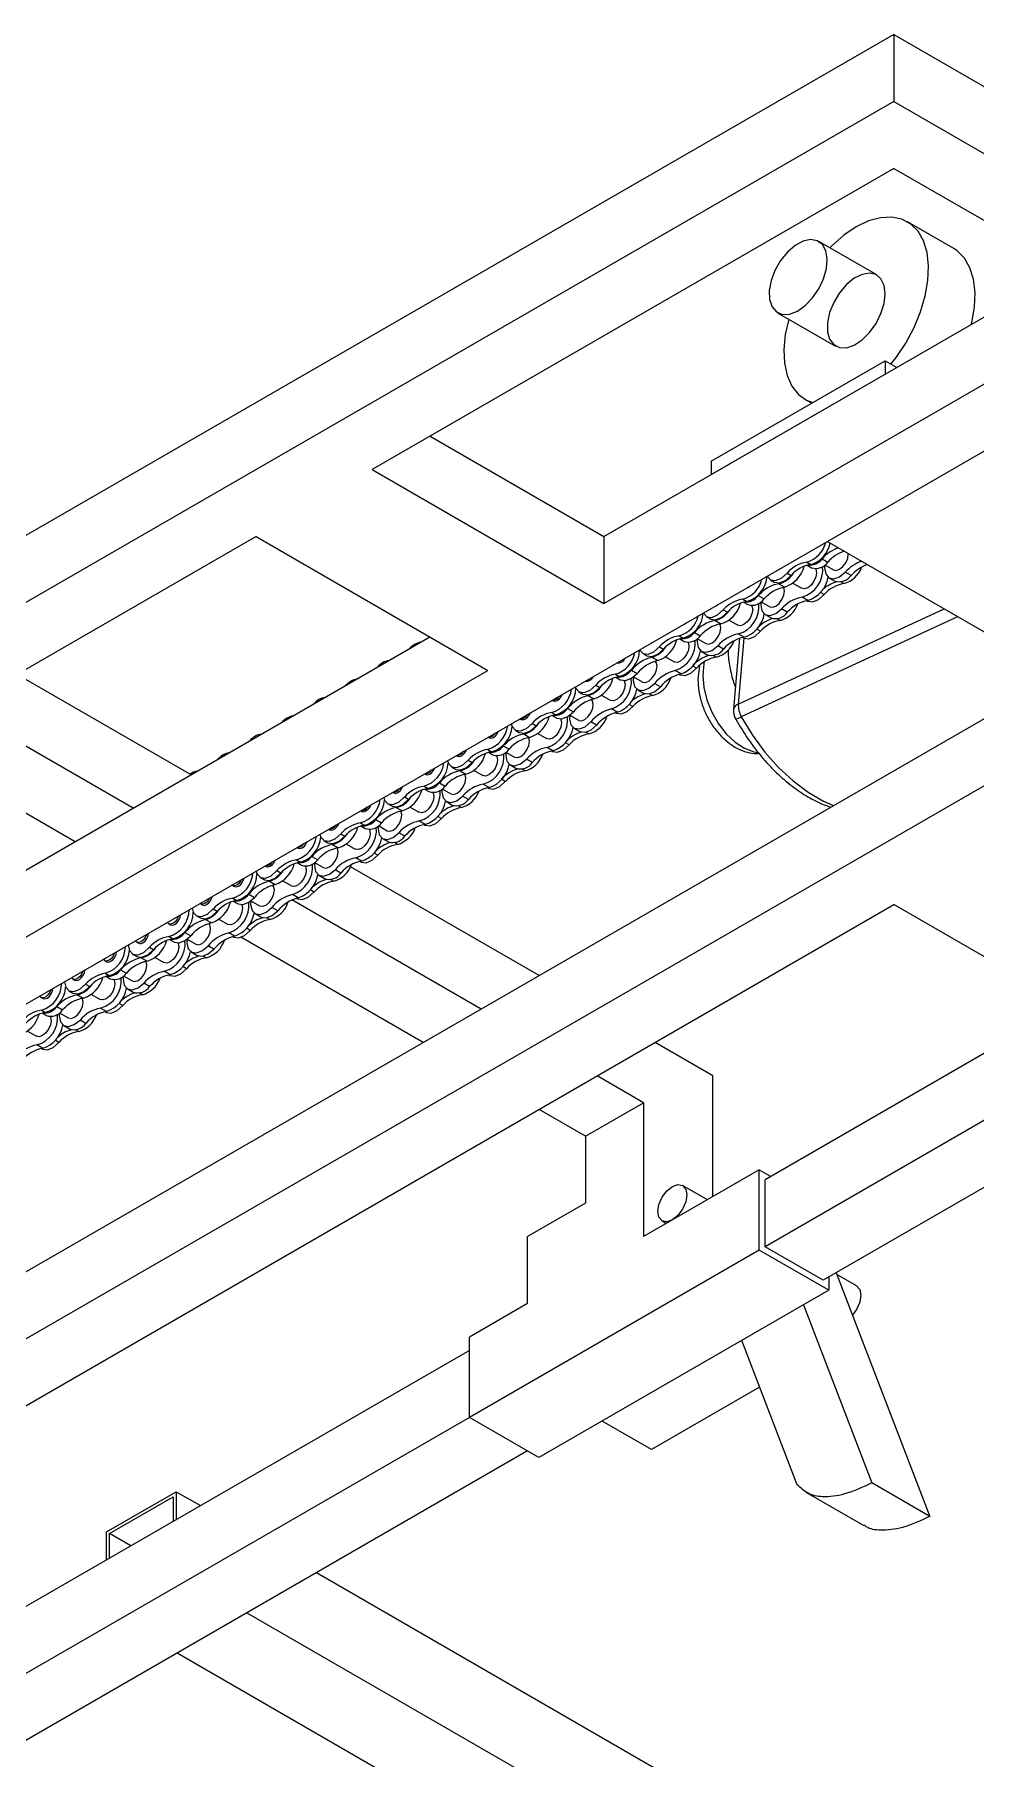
# Model space of a CAD drawing. Header units: millimetres. Extents: x 0 to 1189, y 0 to 841.
# Drawn here: x 269.17 to 292.12, y 154.3 to 196.36 of the extents above; entities that cross this region are included whole.
import ezdxf

# ---------------------------------------------------------------- set-up
doc = ezdxf.new("R2010")
doc.units = ezdxf.units.MM

msp = doc.modelspace()

# ---------------------------------------------------------------- linework, layer by layer
at = {"color": 7, "linetype": 'Continuous', "lineweight": 15}
for p, q in [((290.128, 196.356), (264.361, 181.481)), ((290.128, 196.356), (290.128, 194.722)), ((290.128, 196.356), (298.614, 191.457)), ((290.128, 194.722), (264.361, 179.847)), ((290.128, 194.722), (298.614, 189.824)), ((290.128, 193.09), (277.4, 185.742)), ((290.128, 193.09), (295.785, 189.824)), ((291.591, 191.133), (290.46, 191.786)), ((289.711, 190.49), (288.297, 191.306)), ((283.057, 184.109), (294.371, 190.641)), ((283.057, 182.476), (295.785, 189.824)), ((287.294, 189.569), (288.708, 188.752)), ((248.005, 160.608), (297.199, 189.008)), ((285.674, 185.947), (289.917, 188.396)), ((285.674, 185.62), (289.917, 188.069)), ((289.917, 188.396), (289.917, 188.069)), ((289.917, 188.396), (290.2, 188.233)), ((287.96, 187.456), (288.124, 187.361)), ((278.815, 186.559), (283.057, 184.109)), ((285.674, 185.947), (285.674, 185.62)), ((255.076, 158.159), (302.856, 185.742)), ((277.4, 185.742), (283.057, 182.476)), ((255.076, 156.526), (304.271, 184.926)), ((274.572, 184.109), (265.776, 179.031)), ((274.572, 184.109), (280.229, 180.844)), ((283.057, 184.109), (283.057, 182.476)), ((294.16, 180.722), (288.503, 183.987)), ((288.003, 183.482), (288.102, 183.425)), ((288.016, 183.41), (288.122, 183.349)), ((288.378, 183.566), (288.519, 183.485)), ((288.444, 183.417), (288.656, 183.294)), ((289.018, 183.676), (289.018, 183.69)), ((287.113, 183.056), (287.212, 182.999)), ((287.325, 182.958), (287.466, 182.877)), ((287.524, 183.218), (287.623, 183.161)), ((287.666, 182.967), (287.878, 182.845)), ((288.546, 183.104), (288.687, 183.022)), ((289.085, 183.158), (288.944, 183.24)), ((286.447, 182.584), (286.546, 182.527)), ((286.822, 182.668), (286.964, 182.587)), ((288.032, 182.55), (287.891, 182.632)), ((287.998, 182.545), (288.019, 182.533)), ((288.429, 182.695), (288.341, 182.746)), ((285.558, 182.158), (285.657, 182.1)), ((285.968, 182.32), (286.067, 182.262)), ((286.46, 182.511), (286.566, 182.451)), ((286.888, 182.518), (287.1, 182.396)), ((286.99, 182.206), (287.132, 182.124)), ((287.529, 182.26), (287.388, 182.342)), ((284.892, 181.686), (284.991, 181.629)), ((285.267, 181.77), (285.408, 181.688)), ((285.769, 182.06), (285.911, 181.979)), ((286.111, 182.069), (286.323, 181.947)), ((286.476, 181.652), (286.335, 181.734)), ((286.874, 181.797), (286.785, 181.848)), ((246.591, 163.058), (278.814, 181.66)), ((284.413, 181.422), (284.512, 181.364)), ((284.905, 181.613), (285.01, 181.552)), ((285.333, 181.62), (285.545, 181.498)), ((285.435, 181.308), (285.576, 181.226)), ((285.974, 181.362), (285.832, 181.444)), ((286.362, 181.626), (286.219, 179.891)), ((286.442, 181.647), (286.463, 181.635)), ((246.591, 161.425), (280.229, 180.844)), ((283.726, 180.85), (283.867, 180.768)), ((284.002, 181.26), (284.101, 181.202)), ((284.228, 181.164), (284.369, 181.083)), ((284.555, 181.171), (284.767, 181.049)), ((285.318, 180.899), (285.229, 180.95)), ((314.17, 180.844), (288.403, 165.969)), ((272.989, 178.297), (268.746, 180.746)), ((282.858, 180.486), (282.957, 180.429)), ((283.337, 180.751), (283.436, 180.694)), ((283.35, 180.678), (283.455, 180.617)), ((283.778, 180.685), (283.99, 180.563)), ((284.433, 180.442), (284.291, 180.523)), ((284.935, 180.756), (284.794, 180.838)), ((284.891, 180.747), (284.907, 180.737)), ((281.793, 180.114), (281.82, 180.098)), ((282.447, 180.324), (282.546, 180.267)), ((282.673, 180.229), (282.814, 180.147)), ((283, 180.236), (283.212, 180.114)), ((283.763, 179.964), (283.674, 180.015)), ((283.88, 180.372), (284.021, 180.291)), ((271.574, 177.48), (267.332, 179.93)), ((281.015, 179.665), (281.042, 179.649)), ((281.782, 179.815), (281.881, 179.758)), ((281.795, 179.743), (281.901, 179.682)), ((282.171, 179.915), (282.312, 179.833)), ((282.223, 179.75), (282.435, 179.627)), ((282.878, 179.506), (282.737, 179.588)), ((283.38, 179.821), (283.239, 179.902)), ((283.336, 179.811), (283.352, 179.802)), ((280.237, 179.216), (280.264, 179.2)), ((280.892, 179.389), (280.991, 179.332)), ((281.104, 179.292), (281.245, 179.21)), ((281.303, 179.551), (281.402, 179.494)), ((281.445, 179.301), (281.657, 179.178)), ((282.325, 179.437), (282.466, 179.355)), ((270.16, 176.664), (265.918, 179.113)), ((279.459, 178.766), (279.487, 178.751)), ((280.226, 178.917), (280.325, 178.86)), ((280.239, 178.845), (280.345, 178.784)), ((280.601, 179.001), (280.742, 178.92)), ((280.667, 178.852), (280.879, 178.729)), ((281.811, 178.883), (281.669, 178.965)), ((281.777, 178.878), (281.797, 178.866)), ((282.208, 179.028), (282.119, 179.08)), ((278.682, 178.317), (278.709, 178.302)), ((279.337, 178.491), (279.436, 178.434)), ((279.548, 178.394), (279.689, 178.312)), ((279.747, 178.653), (279.846, 178.596)), ((279.889, 178.403), (280.101, 178.28)), ((280.769, 178.539), (280.911, 178.457)), ((281.308, 178.593), (281.167, 178.675)), ((278.671, 178.019), (278.77, 177.962)), ((278.684, 177.947), (278.789, 177.886)), ((279.045, 178.103), (279.187, 178.022)), ((279.112, 177.954), (279.324, 177.831)), ((280.255, 177.985), (280.114, 178.067)), ((280.221, 177.98), (280.242, 177.968)), ((280.652, 178.13), (280.564, 178.182)), ((277.781, 177.593), (277.88, 177.536)), ((277.904, 177.868), (277.931, 177.853)), ((277.992, 177.496), (278.134, 177.414)), ((278.192, 177.755), (278.291, 177.698)), ((278.334, 177.505), (278.546, 177.382)), ((279.214, 177.641), (279.355, 177.559)), ((279.753, 177.695), (279.611, 177.777)), ((277.115, 177.121), (277.214, 177.064)), ((277.126, 177.419), (277.153, 177.404)), ((277.49, 177.205), (277.631, 177.124)), ((277.556, 177.056), (277.768, 176.933)), ((278.7, 177.087), (278.558, 177.169)), ((278.665, 177.082), (278.686, 177.07)), ((279.097, 177.232), (279.008, 177.283)), ((276.225, 176.695), (276.324, 176.638)), ((276.348, 176.97), (276.375, 176.955)), ((276.636, 176.857), (276.735, 176.8)), ((277.128, 177.049), (277.234, 176.988)), ((277.658, 176.743), (277.799, 176.661)), ((278.197, 176.797), (278.055, 176.879)), ((275.559, 176.223), (275.658, 176.166)), ((275.57, 176.521), (275.598, 176.506)), ((275.934, 176.307), (276.076, 176.226)), ((276.437, 176.597), (276.578, 176.516)), ((276.778, 176.607), (276.99, 176.484)), ((277.144, 176.189), (277.002, 176.271)), ((277.541, 176.334), (277.453, 176.385)), ((274.67, 175.797), (274.769, 175.74)), ((274.792, 176.072), (274.82, 176.057)), ((275.08, 175.959), (275.179, 175.902)), ((275.572, 176.151), (275.678, 176.09)), ((276, 176.158), (276.212, 176.035)), ((276.102, 175.845), (276.244, 175.763)), ((276.641, 175.899), (276.5, 175.981)), ((281.474, 173.399), (276.875, 176.053)), ((277.11, 176.184), (277.13, 176.172)), ((274, 175.595), (274.043, 175.57)), ((274.393, 175.387), (274.535, 175.306)), ((274.896, 175.701), (275.037, 175.62)), ((275.223, 175.709), (275.434, 175.586)), ((275.603, 175.293), (275.461, 175.375)), ((275.985, 175.436), (275.897, 175.487)), ((256.49, 155.71), (290.128, 175.129)), ((273.222, 175.146), (273.265, 175.121)), ((273.525, 175.023), (273.624, 174.966)), ((274.004, 175.288), (274.103, 175.231)), ((274.017, 175.215), (274.123, 175.154)), ((274.445, 175.222), (274.657, 175.1)), ((275.1, 174.979), (274.959, 175.061)), ((280.06, 172.582), (275.448, 175.244)), ((275.558, 175.284), (275.575, 175.274)), ((295.785, 171.863), (290.128, 175.129)), ((272.445, 174.659), (272.488, 174.635)), ((273.115, 174.861), (273.214, 174.804)), ((273.341, 174.766), (273.482, 174.685)), ((273.668, 174.773), (273.879, 174.651)), ((274.43, 174.501), (274.342, 174.552)), ((274.547, 174.909), (274.689, 174.828)), ((271.667, 174.21), (271.71, 174.186)), ((272.449, 174.353), (272.548, 174.295)), ((272.463, 174.28), (272.568, 174.219)), ((272.838, 174.452), (272.98, 174.37)), ((272.89, 174.287), (273.102, 174.165)), ((273.546, 174.044), (273.404, 174.125)), ((274.048, 174.358), (273.906, 174.44)), ((274.003, 174.349), (274.02, 174.339)), ((278.645, 171.766), (274.2, 174.332)), ((270.89, 173.761), (270.932, 173.737)), ((271.56, 173.926), (271.659, 173.869)), ((271.771, 173.829), (271.913, 173.747)), ((271.97, 174.088), (272.069, 174.031)), ((272.113, 173.838), (272.325, 173.716)), ((272.992, 173.974), (273.134, 173.892)), ((270.112, 173.312), (270.154, 173.288)), ((270.894, 173.455), (270.993, 173.397)), ((270.907, 173.382), (271.012, 173.321)), ((271.269, 173.539), (271.41, 173.457)), ((271.335, 173.389), (271.547, 173.267)), ((272.478, 173.421), (272.337, 173.502)), ((272.444, 173.416), (272.465, 173.404)), ((272.876, 173.566), (272.787, 173.617)), ((269.334, 172.863), (269.376, 172.839)), ((270.004, 173.028), (270.103, 172.971)), ((270.216, 172.931), (270.357, 172.849)), ((270.415, 173.19), (270.514, 173.133)), ((270.557, 172.94), (270.769, 172.818)), ((271.437, 173.076), (271.578, 172.994)), ((271.976, 173.13), (271.834, 173.212)), ((269.338, 172.557), (269.437, 172.499)), ((269.351, 172.484), (269.457, 172.423)), ((269.713, 172.641), (269.854, 172.559)), ((269.779, 172.491), (269.991, 172.369)), ((270.923, 172.523), (270.781, 172.604)), ((270.889, 172.518), (270.909, 172.506)), ((271.32, 172.668), (271.231, 172.719)), ((294.371, 172.68), (286.989, 168.418)), ((269.001, 172.042), (269.213, 171.92)), ((269.881, 172.178), (270.023, 172.096)), ((270.42, 172.232), (270.279, 172.314)), ((269.367, 171.625), (269.226, 171.706)), ((269.333, 171.619), (269.354, 171.608)), ((269.764, 171.77), (269.676, 171.821)), ((285.716, 170.95), (284.303, 171.766)), ((295.785, 171.863), (286.989, 166.785)), ((284.019, 170.296), (282.888, 170.949)), ((285.716, 168.01), (285.716, 170.95)), ((282.605, 169.48), (281.474, 170.133)), ((282.605, 169.48), (284.019, 170.296)), ((284.019, 170.296), (284.019, 167.03)), ((282.605, 169.48), (282.605, 167.847)), ((286.847, 168.663), (284.019, 167.03)), ((286.847, 166.703), (286.847, 168.663)), ((286.847, 168.663), (287.13, 168.5)), ((285.58, 167.931), (284.976, 168.28)), ((286.989, 166.785), (286.989, 168.418)), ((282.605, 167.847), (281.19, 167.03)), ((284.476, 167.414), (284.58, 167.354)), ((281.19, 165.397), (281.19, 167.03)), ((286.847, 166.703), (279.776, 162.621)), ((288.544, 165.724), (286.847, 166.703)), ((288.403, 165.969), (286.989, 166.785)), ((288.719, 166.151), (291.009, 160.206)), ((288.544, 165.724), (281.473, 161.642)), ((288.544, 166.05), (288.544, 165.724)), ((289.219, 165.83), (288.734, 166.11)), ((281.19, 165.397), (279.776, 164.581)), ((287.922, 165.364), (289.595, 161.022)), ((279.776, 162.621), (279.776, 164.581)), ((287.773, 160.977), (286.417, 164.495)), ((279.776, 164.254), (256.935, 151.068)), ((286.854, 163.36), (284.218, 161.838)), ((279.776, 162.621), (257.45, 149.733)), ((281.473, 161.642), (279.776, 162.621)), ((284.218, 161.838), (283.016, 162.532)), ((281.19, 161.805), (246.288, 141.656)), ((270.927, 159.83), (272.624, 160.809)), ((270.998, 159.789), (272.554, 160.687)), ((272.554, 160.687), (272.554, 160.085)), ((272.624, 160.809), (272.624, 160.126)), ((272.624, 160.809), (273.217, 160.468)), ((287.985, 160.799), (289.399, 159.983)), ((291.009, 160.206), (289.595, 161.022)), ((270.927, 159.146), (270.927, 159.83)), ((270.998, 159.187), (270.998, 159.789)), ((271.519, 159.488), (270.998, 159.789)), ((276.045, 158.835), (315.051, 136.317)), ((274.348, 157.855), (322.122, 130.275)), ((272.651, 156.875), (318.728, 130.275))]:
    msp.add_line(p, q, dxfattribs=at)
at = {"color": 8, "linetype": 'Continuous', "lineweight": 15}
for p, q in [((288.908, 182.96), (288.833, 183.003)), ((286.335, 180.022), (291.354, 182.342)), ((291.683, 182.151), (286.408, 179.713)), ((287.352, 182.062), (287.278, 182.105)), ((286.467, 181.633), (286.335, 180.022)), ((285.797, 181.164), (285.722, 181.207)), ((284.242, 180.228), (284.167, 180.271)), ((282.687, 179.293), (282.612, 179.336)), ((281.131, 178.395), (281.056, 178.438)), ((279.576, 177.497), (279.501, 177.54)), ((278.02, 176.599), (277.945, 176.642)), ((276.464, 175.701), (276.39, 175.744)), ((274.909, 174.765), (274.835, 174.809)), ((273.355, 173.83), (273.28, 173.873)), ((271.799, 172.932), (271.724, 172.975)), ((270.243, 172.034), (270.168, 172.077))]:
    msp.add_line(p, q, dxfattribs=at)
at = {"color": 7, "linetype": 'Continuous', "lineweight": 15, "flags": 128}
for points in [[(290.055, 188.316), (290.182, 188.477), (290.418, 188.829), (290.62, 189.204), (290.781, 189.591), (290.895, 189.979), (290.961, 190.357), (290.977, 190.713), (290.94, 191.037), (290.854, 191.321), (290.72, 191.555), (290.542, 191.732), (290.325, 191.849), (290.076, 191.901), (289.802, 191.886), (289.51, 191.806), (289.21, 191.663), (288.91, 191.46), (288.618, 191.203), (288.566, 191.151)], [(287.157, 189.713), (287.263, 189.589), (287.41, 189.528), (287.585, 189.534), (287.775, 189.607), (287.967, 189.742), (288.147, 189.928), (288.3, 190.153), (288.416, 190.398), (288.486, 190.646), (288.504, 190.879), (288.471, 191.079), (288.387, 191.232), (288.259, 191.325), (288.097, 191.353), (287.913, 191.313), (287.719, 191.208), (287.532, 191.046), (287.364, 190.839), (287.228, 190.602), (287.134, 190.352), (287.09, 190.11), (287.097, 189.891), (287.157, 189.713)], [(292.016, 189.281), (292.027, 189.326), (292.093, 189.703), (292.108, 190.06), (292.072, 190.384), (291.985, 190.667), (291.851, 190.901), (291.673, 191.079), (291.591, 191.133)], [(289.917, 190.029), (289.891, 190.235), (289.814, 190.394), (289.693, 190.497), (289.535, 190.534), (289.354, 190.504), (289.162, 190.408), (288.973, 190.254), (288.802, 190.053), (288.661, 189.82), (288.561, 189.572), (288.509, 189.328), (288.509, 189.106), (288.561, 188.921), (288.661, 188.789), (288.802, 188.719), (288.973, 188.715), (289.162, 188.779), (289.354, 188.905), (289.535, 189.084), (289.693, 189.303), (289.814, 189.546), (289.891, 189.794), (289.917, 190.029)], [(287.563, 189.413), (287.479, 189.039), (287.443, 188.673), (287.458, 188.334), (287.524, 188.033), (287.639, 187.778), (287.8, 187.576), (288.001, 187.434), (288.15, 187.376)], [(288.11, 183.76), (288.141, 183.774), (288.173, 183.796)], [(288.444, 183.417), (288.438, 183.342), (288.466, 183.196), (288.545, 183.104), (288.663, 183.08), (288.803, 183.128), (288.944, 183.24)], [(288.656, 183.294), (288.725, 183.281), (288.806, 183.309), (288.887, 183.375), (288.956, 183.467), (289.002, 183.573), (289.018, 183.676)], [(287.038, 183.141), (287.039, 183.139), (287.121, 183.051), (287.244, 183.035), (287.386, 183.094), (287.524, 183.218)], [(287.212, 182.999), (287.22, 182.994), (287.343, 182.978), (287.485, 183.037), (287.623, 183.161)], [(287.332, 183.311), (287.363, 183.325), (287.395, 183.347)], [(288.24, 183.227), (288.224, 183.124), (288.178, 183.018), (288.109, 182.926), (288.028, 182.86), (287.947, 182.832), (287.878, 182.845)], [(288.218, 183.324), (288.224, 183.312), (288.24, 183.227)], [(286.554, 182.862), (286.586, 182.876), (286.617, 182.898)], [(287.1, 182.396), (287.169, 182.383), (287.25, 182.411), (287.331, 182.477), (287.4, 182.569), (287.446, 182.675), (287.462, 182.778)], [(287.462, 182.778), (287.446, 182.863), (287.441, 182.873)], [(288.019, 182.533), (288.027, 182.529), (288.149, 182.513), (288.291, 182.572), (288.429, 182.695)], [(285.482, 182.243), (285.483, 182.241), (285.566, 182.153), (285.688, 182.137), (285.83, 182.196), (285.968, 182.32)], [(285.657, 182.1), (285.665, 182.096), (285.787, 182.08), (285.929, 182.139), (286.067, 182.262)], [(285.777, 182.413), (285.808, 182.427), (285.839, 182.449)], [(286.685, 182.329), (286.668, 182.226), (286.623, 182.12), (286.554, 182.027), (286.473, 181.962), (286.391, 181.934), (286.323, 181.947)], [(286.662, 182.426), (286.668, 182.414), (286.685, 182.329)], [(286.888, 182.519), (286.883, 182.444), (286.91, 182.298), (286.989, 182.206), (287.108, 182.182), (287.248, 182.23), (287.388, 182.342)], [(284.999, 181.964), (285.03, 181.978), (285.061, 182)], [(285.545, 181.498), (285.614, 181.485), (285.695, 181.513), (285.776, 181.578), (285.845, 181.671), (285.891, 181.777), (285.907, 181.88)], [(285.907, 181.88), (285.891, 181.965), (285.885, 181.975)], [(286.463, 181.635), (286.471, 181.631), (286.593, 181.615), (286.735, 181.674), (286.874, 181.797)], [(283.927, 181.345), (283.928, 181.343), (284.01, 181.255), (284.132, 181.239), (284.274, 181.298), (284.413, 181.422)], [(284.101, 181.202), (284.109, 181.198), (284.231, 181.182), (284.373, 181.241), (284.512, 181.364)], [(284.221, 181.515), (284.252, 181.529), (284.283, 181.551)], [(285.129, 181.442), (285.116, 181.34), (285.073, 181.233), (285.006, 181.138), (284.926, 181.069), (284.844, 181.037), (284.773, 181.046), (284.767, 181.049)], [(285.107, 181.528), (285.109, 181.523), (285.129, 181.442)], [(285.332, 181.621), (285.327, 181.546), (285.355, 181.4), (285.434, 181.308), (285.552, 181.284), (285.692, 181.332), (285.832, 181.444)], [(283.99, 180.563), (283.996, 180.559), (284.067, 180.55), (284.149, 180.583), (284.229, 180.652), (284.296, 180.747), (284.339, 180.853), (284.352, 180.955)], [(284.352, 180.955), (284.332, 181.037), (284.308, 181.069)], [(284.907, 180.737), (284.915, 180.733), (285.038, 180.717), (285.18, 180.775), (285.318, 180.899)], [(282.36, 180.441), (282.373, 180.408), (282.455, 180.32), (282.578, 180.304), (282.72, 180.363), (282.858, 180.486)], [(282.546, 180.267), (282.554, 180.263), (282.677, 180.247), (282.819, 180.306), (282.957, 180.429)], [(283.574, 180.506), (283.561, 180.404), (283.518, 180.298), (283.451, 180.203), (283.371, 180.134), (283.289, 180.101), (283.218, 180.11), (283.212, 180.114)], [(283.455, 180.617), (283.466, 180.612), (283.587, 180.596), (283.728, 180.651), (283.867, 180.768)], [(283.552, 180.593), (283.554, 180.588), (283.574, 180.506)], [(283.777, 180.685), (283.772, 180.593), (283.806, 180.452), (283.89, 180.367), (284.011, 180.351), (284.152, 180.406), (284.291, 180.523)], [(284.021, 180.291), (284.031, 180.285), (284.153, 180.269), (284.294, 180.324), (284.433, 180.442)], [(281.82, 180.098), (281.866, 180.089), (281.92, 180.108), (281.974, 180.151), (282.02, 180.213), (282.041, 180.257)], [(282.435, 179.627), (282.441, 179.624), (282.512, 179.615), (282.594, 179.648), (282.674, 179.717), (282.741, 179.812), (282.784, 179.918), (282.797, 180.02)], [(282.797, 180.02), (282.777, 180.102), (282.753, 180.133)], [(281.042, 179.649), (281.088, 179.64), (281.142, 179.659), (281.196, 179.702), (281.242, 179.764), (281.264, 179.808)], [(281.901, 179.682), (281.911, 179.676), (282.032, 179.66), (282.173, 179.715), (282.312, 179.833)], [(281.997, 179.658), (282.003, 179.645), (282.019, 179.561)], [(282.222, 179.75), (282.217, 179.657), (282.251, 179.517), (282.335, 179.432), (282.457, 179.415), (282.597, 179.47), (282.737, 179.588)], [(283.352, 179.802), (283.36, 179.797), (283.483, 179.782), (283.625, 179.84), (283.763, 179.964)], [(280.264, 179.2), (280.31, 179.191), (280.364, 179.21), (280.419, 179.253), (280.464, 179.315), (280.486, 179.359)], [(280.796, 179.538), (280.818, 179.472), (280.9, 179.385), (281.023, 179.369), (281.165, 179.427), (281.303, 179.551)], [(280.991, 179.332), (280.999, 179.327), (281.122, 179.312), (281.264, 179.37), (281.402, 179.494)], [(281.241, 179.112), (281.225, 179.196), (281.22, 179.207)], [(282.019, 179.561), (282.003, 179.458), (281.957, 179.352), (281.888, 179.259), (281.807, 179.193), (281.726, 179.165), (281.657, 179.178)], [(282.466, 179.355), (282.476, 179.35), (282.598, 179.334), (282.739, 179.389), (282.878, 179.506)], [(279.487, 178.751), (279.533, 178.742), (279.587, 178.761), (279.641, 178.804), (279.687, 178.866), (279.708, 178.91)], [(280.441, 178.759), (280.447, 178.747), (280.463, 178.663)], [(280.667, 178.852), (280.661, 178.777), (280.689, 178.631), (280.768, 178.539), (280.887, 178.516), (281.026, 178.563), (281.167, 178.675)], [(280.879, 178.729), (280.948, 178.716), (281.029, 178.744), (281.11, 178.81), (281.179, 178.903), (281.225, 179.009), (281.241, 179.112)], [(281.797, 178.866), (281.805, 178.862), (281.928, 178.846), (282.07, 178.905), (282.208, 179.028)], [(278.709, 178.302), (278.755, 178.293), (278.809, 178.312), (278.863, 178.355), (278.909, 178.417), (278.93, 178.461)], [(279.241, 178.64), (279.262, 178.574), (279.345, 178.487), (279.467, 178.471), (279.609, 178.529), (279.747, 178.653)], [(279.436, 178.434), (279.444, 178.429), (279.566, 178.414), (279.708, 178.472), (279.846, 178.596)], [(280.463, 178.663), (280.447, 178.56), (280.401, 178.454), (280.333, 178.361), (280.251, 178.295), (280.17, 178.267), (280.101, 178.28)], [(277.931, 177.853), (277.977, 177.844), (278.031, 177.863), (278.085, 177.906), (278.131, 177.968), (278.152, 178.012)], [(279.111, 177.954), (279.106, 177.879), (279.134, 177.733), (279.213, 177.641), (279.331, 177.617), (279.471, 177.665), (279.611, 177.777)], [(279.324, 177.831), (279.392, 177.818), (279.474, 177.846), (279.555, 177.912), (279.624, 178.005), (279.669, 178.111), (279.686, 178.214)], [(279.686, 178.214), (279.669, 178.298), (279.664, 178.308)], [(280.242, 177.968), (280.25, 177.964), (280.372, 177.948), (280.514, 178.007), (280.652, 178.13)], [(277.153, 177.404), (277.199, 177.395), (277.253, 177.414), (277.307, 177.457), (277.353, 177.519), (277.374, 177.563)], [(277.685, 177.742), (277.707, 177.676), (277.789, 177.589), (277.911, 177.573), (278.053, 177.631), (278.192, 177.755)], [(277.88, 177.536), (277.888, 177.531), (278.01, 177.515), (278.152, 177.574), (278.291, 177.698)], [(278.908, 177.765), (278.892, 177.662), (278.846, 177.556), (278.777, 177.463), (278.696, 177.397), (278.615, 177.369), (278.546, 177.382)], [(278.885, 177.861), (278.892, 177.849), (278.908, 177.765)], [(276.375, 176.955), (276.421, 176.946), (276.475, 176.965), (276.529, 177.008), (276.575, 177.07), (276.597, 177.114)], [(277.556, 177.056), (277.55, 176.981), (277.578, 176.835), (277.657, 176.743), (277.775, 176.719), (277.915, 176.767), (278.055, 176.879)], [(277.768, 176.933), (277.837, 176.92), (277.918, 176.948), (277.999, 177.014), (278.068, 177.107), (278.114, 177.213), (278.13, 177.316)], [(278.13, 177.316), (278.114, 177.4), (278.109, 177.41)], [(278.686, 177.07), (278.694, 177.066), (278.816, 177.05), (278.958, 177.109), (279.097, 177.232)], [(275.598, 176.506), (275.643, 176.497), (275.698, 176.515), (275.752, 176.559), (275.798, 176.621), (275.819, 176.665)], [(276.129, 176.844), (276.151, 176.778), (276.233, 176.69), (276.356, 176.675), (276.498, 176.733), (276.636, 176.857)], [(276.324, 176.638), (276.332, 176.633), (276.455, 176.617), (276.597, 176.676), (276.735, 176.8)], [(277.352, 176.867), (277.336, 176.764), (277.29, 176.657), (277.221, 176.565), (277.14, 176.499), (277.059, 176.471), (276.99, 176.484)], [(277.33, 176.963), (277.336, 176.951), (277.352, 176.867)], [(274.82, 176.057), (274.866, 176.048), (274.92, 176.066), (274.974, 176.11), (275.02, 176.172), (275.041, 176.216)], [(276.212, 176.035), (276.281, 176.022), (276.362, 176.05), (276.443, 176.116), (276.512, 176.208), (276.558, 176.314), (276.574, 176.418)], [(276.574, 176.418), (276.558, 176.502), (276.553, 176.512)], [(277.13, 176.172), (277.138, 176.168), (277.261, 176.152), (277.403, 176.211), (277.541, 176.334)], [(274.574, 175.946), (274.595, 175.88), (274.678, 175.792), (274.8, 175.777), (274.942, 175.835), (275.08, 175.959)], [(274.769, 175.74), (274.777, 175.735), (274.899, 175.719), (275.041, 175.778), (275.179, 175.902)], [(275.796, 175.979), (275.784, 175.877), (275.741, 175.77), (275.674, 175.675), (275.593, 175.606), (275.512, 175.574), (275.441, 175.583), (275.434, 175.586)], [(275.774, 176.065), (275.777, 176.06), (275.796, 175.979)], [(276, 176.158), (275.995, 176.083), (276.022, 175.937), (276.101, 175.845), (276.22, 175.821), (276.36, 175.869), (276.5, 175.981)], [(274.215, 175.739), (274.2, 175.71), (274.154, 175.648), (274.1, 175.605), (274.046, 175.586), (274, 175.595), (273.985, 175.606)], [(274.043, 175.57), (274.088, 175.561), (274.143, 175.58), (274.197, 175.624), (274.243, 175.686), (274.273, 175.756), (274.278, 175.775)], [(274.657, 175.1), (274.664, 175.097), (274.734, 175.088), (274.816, 175.12), (274.897, 175.189), (274.963, 175.284), (275.007, 175.391), (275.019, 175.492)], [(275.019, 175.492), (275, 175.574), (274.976, 175.606)], [(275.575, 175.274), (275.583, 175.27), (275.705, 175.254), (275.847, 175.313), (275.985, 175.436)], [(273.014, 175.045), (273.04, 174.945), (273.123, 174.857), (273.245, 174.841), (273.387, 174.9), (273.525, 175.023)], [(273.437, 175.29), (273.422, 175.261), (273.376, 175.199), (273.322, 175.156), (273.268, 175.137), (273.222, 175.146), (273.208, 175.157)], [(273.214, 174.804), (273.222, 174.8), (273.344, 174.784), (273.486, 174.843), (273.624, 174.966)], [(273.265, 175.121), (273.311, 175.112), (273.365, 175.131), (273.419, 175.175), (273.465, 175.237), (273.495, 175.307), (273.5, 175.326)], [(274.241, 175.043), (274.229, 174.942), (274.186, 174.835), (274.119, 174.74), (274.038, 174.671), (273.957, 174.639), (273.886, 174.648), (273.879, 174.651)], [(274.123, 175.154), (274.133, 175.149), (274.255, 175.133), (274.396, 175.188), (274.535, 175.306)], [(274.219, 175.13), (274.222, 175.125), (274.241, 175.043)], [(274.445, 175.223), (274.44, 175.13), (274.473, 174.989), (274.557, 174.904), (274.679, 174.888), (274.82, 174.943), (274.959, 175.061)], [(274.689, 174.828), (274.699, 174.822), (274.82, 174.806), (274.961, 174.861), (275.1, 174.979)], [(272.678, 174.851), (272.676, 174.846), (272.645, 174.775), (272.599, 174.713), (272.545, 174.669), (272.491, 174.651), (272.445, 174.659), (272.415, 174.695), (272.413, 174.699)], [(272.488, 174.635), (272.534, 174.626), (272.588, 174.645), (272.642, 174.689), (272.688, 174.75), (272.718, 174.821), (272.729, 174.881)], [(273.102, 174.165), (273.109, 174.161), (273.179, 174.152), (273.261, 174.185), (273.342, 174.254), (273.408, 174.349), (273.452, 174.455), (273.464, 174.557)], [(273.464, 174.557), (273.445, 174.639), (273.421, 174.671)], [(271.456, 174.146), (271.485, 174.01), (271.568, 173.922), (271.69, 173.906), (271.832, 173.965), (271.97, 174.088)], [(271.9, 174.402), (271.898, 174.397), (271.867, 174.326), (271.822, 174.264), (271.767, 174.22), (271.713, 174.202), (271.667, 174.21), (271.637, 174.246), (271.635, 174.25)], [(271.71, 174.186), (271.756, 174.177), (271.81, 174.196), (271.864, 174.24), (271.91, 174.301), (271.94, 174.372), (271.951, 174.432)], [(272.568, 174.219), (272.578, 174.214), (272.7, 174.197), (272.841, 174.252), (272.98, 174.37)], [(272.664, 174.195), (272.671, 174.182), (272.687, 174.098)], [(272.89, 174.287), (272.885, 174.195), (272.919, 174.054), (273.002, 173.969), (273.124, 173.952), (273.265, 174.007), (273.404, 174.125)], [(274.02, 174.339), (274.028, 174.335), (274.15, 174.319), (274.292, 174.377), (274.43, 174.501)], [(271.122, 173.953), (271.12, 173.948), (271.09, 173.877), (271.044, 173.815), (270.99, 173.771), (270.935, 173.753), (270.89, 173.761), (270.859, 173.797), (270.857, 173.801)], [(270.932, 173.737), (270.978, 173.728), (271.032, 173.747), (271.086, 173.79), (271.132, 173.852), (271.163, 173.923), (271.173, 173.983)], [(271.659, 173.869), (271.667, 173.865), (271.789, 173.849), (271.931, 173.907), (272.069, 174.031)], [(271.909, 173.649), (271.893, 173.733), (271.887, 173.744)], [(272.687, 174.098), (272.671, 173.995), (272.625, 173.889), (272.556, 173.796), (272.475, 173.73), (272.393, 173.702), (272.325, 173.716)], [(273.134, 173.892), (273.144, 173.887), (273.266, 173.871), (273.406, 173.926), (273.546, 174.044)], [(270.344, 173.504), (270.342, 173.499), (270.312, 173.428), (270.266, 173.366), (270.212, 173.322), (270.158, 173.303), (270.112, 173.312), (270.081, 173.348), (270.079, 173.352)], [(270.154, 173.288), (270.2, 173.279), (270.254, 173.298), (270.308, 173.341), (270.354, 173.403), (270.385, 173.474), (270.395, 173.534)], [(271.109, 173.297), (271.115, 173.284), (271.131, 173.2)], [(271.334, 173.389), (271.329, 173.314), (271.357, 173.168), (271.436, 173.077), (271.554, 173.053), (271.694, 173.1), (271.834, 173.212)], [(271.547, 173.267), (271.616, 173.253), (271.697, 173.281), (271.778, 173.347), (271.847, 173.44), (271.893, 173.546), (271.909, 173.649)], [(272.465, 173.404), (272.473, 173.399), (272.595, 173.383), (272.737, 173.442), (272.876, 173.566)], [(269.566, 173.055), (269.565, 173.05), (269.534, 172.979), (269.488, 172.917), (269.434, 172.873), (269.38, 172.854), (269.334, 172.863), (269.303, 172.899), (269.302, 172.903)], [(269.376, 172.839), (269.422, 172.83), (269.476, 172.849), (269.531, 172.892), (269.576, 172.954), (269.607, 173.025), (269.618, 173.085)], [(269.901, 173.248), (269.93, 173.112), (270.012, 173.024), (270.134, 173.008), (270.276, 173.067), (270.415, 173.19)], [(270.103, 172.971), (270.111, 172.967), (270.233, 172.951), (270.375, 173.009), (270.514, 173.133)], [(271.131, 173.2), (271.115, 173.097), (271.069, 172.991), (271, 172.898), (270.919, 172.832), (270.838, 172.804), (270.769, 172.818)], [(269.779, 172.491), (269.773, 172.416), (269.801, 172.27), (269.88, 172.179), (269.998, 172.155), (270.138, 172.202), (270.279, 172.314)], [(269.991, 172.369), (270.06, 172.355), (270.141, 172.383), (270.222, 172.449), (270.291, 172.542), (270.337, 172.648), (270.353, 172.751)], [(270.353, 172.751), (270.337, 172.835), (270.332, 172.846)], [(270.909, 172.506), (270.917, 172.501), (271.04, 172.485), (271.182, 172.544), (271.32, 172.668)], [(269.575, 172.302), (269.559, 172.199), (269.513, 172.093), (269.444, 172), (269.363, 171.934), (269.282, 171.906), (269.213, 171.92)], [(269.553, 172.399), (269.559, 172.386), (269.575, 172.302)], [(269.354, 171.608), (269.362, 171.603), (269.484, 171.587), (269.626, 171.646), (269.764, 171.77)], [(284.372, 167.643), (284.399, 167.814), (284.476, 167.991), (284.591, 168.146), (284.726, 168.255), (284.861, 168.302), (284.976, 168.28), (285.053, 168.191), (285.08, 168.051), (285.053, 167.879), (284.976, 167.702), (284.861, 167.548), (284.726, 167.438), (284.591, 167.391), (284.476, 167.414), (284.399, 167.502), (284.372, 167.643)], [(289.219, 165.83), (289.219, 165.83), (289.295, 165.742), (289.322, 165.602), (289.295, 165.43), (289.219, 165.253), (289.118, 165.114)]]:
    msp.add_lwpolyline(points, dxfattribs=at)
at = {"color": 8, "linetype": 'Continuous', "lineweight": 15, "flags": 128}
for points in [[(285.499, 181.049), (285.49, 181.004), (285.467, 180.727), (285.494, 180.428), (285.57, 180.122), (285.69, 179.821), (285.85, 179.541), (286.042, 179.295), (286.257, 179.093), (286.485, 178.946), (286.715, 178.86), (286.804, 178.844)], [(286.408, 179.713), (286.681, 179.264), (286.985, 178.848), (287.317, 178.473), (287.669, 178.146), (288.036, 177.871), (288.411, 177.655), (288.658, 177.546)]]:
    msp.add_lwpolyline(points, dxfattribs=at)
at = {"color": 7, "linetype": 'Continuous', "lineweight": 15}
for centre, radius, start, end in [((287.825, 184.117), 0.659, 285.6682, 346.8019), ((287.902, 184.082), 0.687, 286.8817, 348.4846), ((289.096, 182.928), 0.96, 109.7182, 138.3691), ((287.239, 183.569), 0.728, 288.1647, 345.3516), ((288.137, 182.674), 0.82, 99.4048, 138.4061), ((288.236, 182.617), 0.82, 99.4048, 138.4061), ((287.697, 183.303), 0.699, 286.1065, 6.3005), ((288.069, 183.793), 0.383, 263.5038, 323.7816), ((288.229, 183.683), 0.352, 252.1975, 325.5743), ((289.237, 182.847), 0.96, 109.7182, 138.3691), ((289.661, 182.602), 0.96, 109.7182, 138.3691), ((289.803, 182.52), 0.96, 109.7182, 138.3691), ((286.269, 183.219), 0.659, 285.6681, 346.8015), ((286.347, 183.188), 0.691, 286.7781, 356.0285), ((287.489, 182.094), 0.88, 100.7358, 139.2589), ((287.189, 183.521), 0.579, 283.6004, 328.0129), ((287.813, 183.238), 0.722, 287.6833, 350.4421), ((288.965, 182.196), 0.84, 106.0389, 133.4683), ((289.042, 182.151), 0.82, 99.4048, 138.4061), ((288.795, 183.357), 0.352, 252.1975, 325.5743), ((288.739, 183.578), 0.641, 285.3323, 340.4309), ((286.581, 181.776), 0.819, 99.4046, 138.4062), ((286.68, 181.718), 0.819, 99.4046, 138.4062), ((286.513, 182.895), 0.383, 263.5033, 323.7817), ((286.674, 182.785), 0.352, 252.197, 325.5743), ((287.63, 182.012), 0.88, 100.7358, 139.2589), ((288.054, 181.767), 0.88, 100.7358, 139.2589), ((288.196, 181.686), 0.88, 100.7358, 139.2589), ((284.714, 182.321), 0.659, 285.6682, 346.8014), ((284.791, 182.29), 0.691, 286.7793, 356.0273), ((285.633, 182.623), 0.579, 283.6016, 328.0115), ((285.701, 182.654), 0.708, 287.2433, 346.2729), ((286.141, 182.405), 0.699, 286.1035, 6.3035), ((286.257, 182.34), 0.722, 287.6831, 350.4419), ((287.409, 181.298), 0.84, 106.0388, 133.4684), ((287.239, 182.459), 0.352, 252.197, 325.5743), ((287.183, 182.68), 0.641, 285.3322, 340.4306), ((285.026, 180.878), 0.82, 99.4048, 138.4061), ((284.958, 181.997), 0.383, 263.5055, 323.7798), ((285.118, 181.887), 0.352, 252.1988, 325.573), ((285.933, 181.196), 0.88, 100.7356, 139.2591), ((286.075, 181.114), 0.88, 100.7356, 139.2591), ((286.499, 180.869), 0.88, 100.7356, 139.2591), ((287.486, 181.253), 0.819, 99.4046, 138.4062), ((278.691, 181.037), 0.505, 101.5586, 138.8663), ((283.137, 181.409), 0.688, 286.8866, 349.158), ((283.238, 181.354), 0.689, 286.6434, 359.3357), ((284.063, 181.741), 0.6, 285.9952, 327.4551), ((284.142, 181.756), 0.711, 288.6656, 346.3755), ((285.125, 180.82), 0.82, 99.4048, 138.4061), ((284.578, 181.51), 0.706, 287.7738, 6.0304), ((284.69, 181.449), 0.735, 289.5231, 350.083), ((285.684, 181.561), 0.352, 252.1988, 325.573), ((285.627, 181.781), 0.641, 285.3311, 340.4322), ((286.64, 180.788), 0.88, 100.7356, 139.2591), ((277.874, 180.655), 0.432, 97.8254, 142.1692), ((283.398, 181.078), 0.399, 264.4037, 325.2169), ((283.405, 181.206), 0.178, 262.1773, 337.8173), ((284.447, 180.256), 0.934, 103.5402, 140.532), ((284.588, 180.175), 0.934, 103.5402, 140.532), ((285.867, 180.367), 0.876, 106.2803, 137.7151), ((285.931, 180.355), 0.82, 99.4048, 138.4061), ((277.136, 180.139), 0.505, 101.5588, 138.8662), ((282.627, 180.757), 0.178, 262.1777, 337.8169), ((282.508, 180.806), 0.6, 285.9958, 327.4545), ((282.587, 180.821), 0.711, 288.6657, 346.3756), ((283.471, 179.942), 0.819, 99.4042, 138.4063), ((283.57, 179.885), 0.819, 99.4042, 138.4063), ((283.023, 180.575), 0.706, 287.774, 6.0306), ((284.069, 180.852), 0.647, 285.4559, 342.4482), ((285.012, 179.93), 0.934, 103.5402, 140.532), ((285.154, 179.848), 0.934, 103.5402, 140.532), ((276.318, 179.757), 0.432, 97.8254, 142.1692), ((281.582, 180.476), 0.69, 286.8617, 352.5729), ((281.801, 180.295), 0.18, 268.2871, 331.7076), ((281.683, 180.419), 0.689, 286.6531, 359.1329), ((282.892, 179.321), 0.934, 103.5404, 140.5318), ((283.033, 179.239), 0.934, 103.5404, 140.5318), ((283.135, 180.513), 0.735, 289.5253, 350.0809), ((284.298, 179.465), 0.84, 106.0393, 133.4679), ((284.376, 179.42), 0.819, 99.4042, 138.4063), ((286.898, 179.992), 0.564, 177.0298, 209.7129), ((275.58, 179.241), 0.505, 101.5544, 138.8706), ((281.023, 179.846), 0.18, 268.2846, 331.7101), ((281.029, 179.892), 0.716, 287.6081, 345.9082), ((281.916, 179.007), 0.819, 99.404, 138.4065), ((282.015, 178.95), 0.819, 99.404, 138.4065), ((281.475, 179.637), 0.699, 286.105, 6.302), ((281.843, 180.142), 0.399, 264.4037, 325.2169), ((282.514, 179.917), 0.647, 285.4553, 342.4488), ((283.457, 178.995), 0.934, 103.5404, 140.5318), ((283.599, 178.913), 0.934, 103.5404, 140.5318), ((286.618, 179.858), 0.4, 175.303, 208.8221), ((274.762, 178.859), 0.432, 97.8254, 142.1692), ((280.026, 179.578), 0.69, 286.8627, 352.5716), ((280.245, 179.397), 0.18, 268.2872, 331.7074), ((280.126, 179.521), 0.691, 286.7667, 356.394), ((281.268, 178.427), 0.88, 100.736, 139.2587), ((281.409, 178.346), 0.88, 100.736, 139.2587), ((280.968, 179.854), 0.579, 283.601, 328.0123), ((281.592, 179.571), 0.722, 287.6829, 350.4423), ((282.757, 178.496), 0.876, 106.2803, 137.7151), ((282.821, 178.484), 0.819, 99.404, 138.4065), ((274.024, 178.343), 0.505, 101.5586, 138.8663), ((279.467, 178.948), 0.18, 268.2858, 331.7088), ((279.473, 178.994), 0.716, 287.6081, 345.9082), ((280.36, 178.109), 0.819, 99.4039, 138.4066), ((280.459, 178.052), 0.819, 99.4039, 138.4066), ((279.92, 178.739), 0.699, 286.105, 6.302), ((280.292, 179.228), 0.383, 263.5035, 323.7816), ((280.452, 179.119), 0.352, 252.1972, 325.5743), ((280.962, 179.013), 0.641, 285.3323, 340.4311), ((281.833, 178.101), 0.88, 100.736, 139.2587), ((281.975, 178.019), 0.88, 100.736, 139.2587), ((273.193, 178.016), 0.375, 96.8858, 127.9391), ((278.47, 178.68), 0.69, 286.8628, 352.5718), ((278.69, 178.499), 0.18, 268.2846, 331.7101), ((278.57, 178.623), 0.691, 286.7675, 356.3932), ((279.712, 177.529), 0.88, 100.7359, 139.2587), ((279.412, 178.956), 0.579, 283.601, 328.0122), ((280.036, 178.673), 0.722, 287.683, 350.4423), ((281.201, 177.598), 0.876, 106.2808, 137.7147), ((281.265, 177.586), 0.819, 99.4039, 138.4066), ((281.018, 178.792), 0.352, 252.1972, 325.5743), ((277.912, 178.05), 0.18, 268.2871, 331.7076), ((277.917, 178.096), 0.716, 287.608, 345.9081), ((278.804, 177.211), 0.819, 99.4042, 138.4063), ((278.903, 177.154), 0.819, 99.4042, 138.4063), ((278.364, 177.841), 0.699, 286.1048, 6.3022), ((278.736, 178.33), 0.383, 263.5044, 323.7807), ((278.897, 178.221), 0.352, 252.1979, 325.5737), ((279.853, 177.448), 0.88, 100.7359, 139.2587), ((279.406, 178.115), 0.641, 285.3323, 340.4313), ((280.278, 177.203), 0.88, 100.7359, 139.2587), ((280.419, 177.121), 0.88, 100.7359, 139.2587), ((276.915, 177.782), 0.69, 286.8628, 352.5718), ((277.134, 177.601), 0.18, 268.2846, 331.7101), ((277.015, 177.725), 0.691, 286.7675, 356.3932), ((278.156, 176.631), 0.88, 100.7361, 139.2586), ((277.856, 178.058), 0.579, 283.6005, 328.0127), ((278.48, 177.775), 0.722, 287.6814, 350.4438), ((279.632, 176.734), 0.84, 106.0393, 133.4679), ((279.71, 176.688), 0.819, 99.4042, 138.4063), ((279.462, 177.894), 0.352, 252.1979, 325.5737), ((276.356, 177.152), 0.18, 268.2855, 331.7091), ((277.249, 176.313), 0.819, 99.4042, 138.4063), ((277.348, 176.256), 0.819, 99.4042, 138.4063), ((277.181, 177.432), 0.383, 263.5045, 323.7806), ((277.341, 177.323), 0.352, 252.198, 325.5736), ((278.298, 176.55), 0.88, 100.7361, 139.2586), ((278.722, 176.305), 0.88, 100.7361, 139.2586), ((278.863, 176.223), 0.88, 100.7361, 139.2586), ((275.359, 176.884), 0.69, 286.8617, 352.5729), ((275.459, 176.827), 0.691, 286.7667, 356.394), ((276.301, 177.16), 0.579, 283.601, 328.0121), ((276.362, 177.198), 0.716, 287.608, 345.9081), ((276.809, 176.943), 0.699, 286.1048, 6.3022), ((276.925, 176.877), 0.722, 287.6828, 350.4422), ((278.077, 175.835), 0.84, 106.039, 133.4681), ((277.907, 176.996), 0.352, 252.198, 325.5736), ((277.851, 177.217), 0.641, 285.3323, 340.4313), ((275.693, 175.415), 0.819, 99.404, 138.4065), ((275.578, 176.703), 0.18, 268.2871, 331.7076), ((275.625, 176.534), 0.383, 263.5047, 323.7806), ((275.785, 176.424), 0.352, 252.1983, 325.5735), ((276.601, 175.733), 0.88, 100.7359, 139.2588), ((276.742, 175.652), 0.88, 100.7359, 139.2588), ((277.166, 175.407), 0.88, 100.7359, 139.2588), ((278.154, 175.79), 0.819, 99.4042, 138.4063), ((273.805, 175.949), 0.691, 286.7835, 355.9109), ((273.906, 175.891), 0.689, 286.6538, 359.1322), ((274.801, 176.254), 0.18, 268.2846, 331.7101), ((274.73, 176.278), 0.6, 285.9959, 327.4543), ((274.81, 176.293), 0.711, 288.6656, 346.3755), ((275.792, 175.358), 0.819, 99.404, 138.4065), ((275.246, 176.047), 0.706, 287.7738, 6.0304), ((275.357, 175.986), 0.735, 289.5251, 350.0808), ((276.351, 176.098), 0.352, 252.1983, 325.5735), ((276.295, 176.319), 0.641, 285.3323, 340.4311), ((277.308, 175.325), 0.88, 100.7359, 139.2588), ((274.066, 175.615), 0.399, 264.4037, 325.2169), ((275.114, 174.794), 0.934, 103.5402, 140.532), ((275.256, 174.712), 0.934, 103.5402, 140.532), ((275.68, 174.467), 0.934, 103.5402, 140.532), ((276.521, 174.937), 0.84, 106.0386, 133.4686), ((276.598, 174.892), 0.819, 99.404, 138.4065), ((272.252, 175.013), 0.689, 286.6492, 359.2193), ((273.175, 175.343), 0.6, 285.9952, 327.4551), ((273.255, 175.358), 0.711, 288.6658, 346.3753), ((274.138, 174.479), 0.819, 99.4042, 138.4063), ((274.237, 174.422), 0.819, 99.4042, 138.4063), ((273.691, 175.112), 0.706, 287.7739, 6.0307), ((274.737, 175.389), 0.647, 285.4559, 342.4482), ((275.821, 174.385), 0.934, 103.5402, 140.532), ((272.351, 174.956), 0.689, 286.6531, 359.1329), ((273.559, 173.858), 0.934, 103.5404, 140.5318), ((273.701, 173.777), 0.934, 103.5404, 140.5318), ((273.802, 175.051), 0.735, 289.5251, 350.081), ((274.966, 174.002), 0.84, 106.0393, 133.4679), ((275.043, 173.957), 0.819, 99.4042, 138.4063), ((271.696, 174.429), 0.716, 287.6081, 345.9082), ((272.583, 173.544), 0.819, 99.4041, 138.4064), ((272.682, 173.487), 0.819, 99.4041, 138.4064), ((272.143, 174.174), 0.699, 286.105, 6.302), ((272.511, 174.679), 0.399, 264.4037, 325.2169), ((273.182, 174.454), 0.647, 285.4553, 342.4488), ((274.125, 173.532), 0.934, 103.5404, 140.5318), ((274.266, 173.45), 0.934, 103.5404, 140.5318), ((270.696, 174.115), 0.689, 286.6492, 359.2193), ((270.794, 174.059), 0.691, 286.7667, 356.394), ((271.935, 172.964), 0.88, 100.736, 139.2587), ((272.077, 172.883), 0.88, 100.736, 139.2587), ((271.635, 174.391), 0.579, 283.601, 328.0123), ((272.259, 174.109), 0.722, 287.6829, 350.4423), ((273.411, 173.067), 0.84, 106.0388, 133.4684), ((273.488, 173.022), 0.819, 99.4041, 138.4064), ((270.141, 173.531), 0.716, 287.6081, 345.9082), ((271.028, 172.646), 0.819, 99.4039, 138.4066), ((271.127, 172.589), 0.819, 99.4039, 138.4066), ((270.587, 173.276), 0.699, 286.105, 6.302), ((270.96, 173.765), 0.383, 263.5035, 323.7816), ((271.12, 173.656), 0.352, 252.1972, 325.5743), ((271.629, 173.55), 0.641, 285.3323, 340.4311), ((272.501, 172.638), 0.88, 100.736, 139.2587), ((272.642, 172.556), 0.88, 100.736, 139.2587), ((269.141, 173.217), 0.689, 286.6493, 359.2194), ((269.238, 173.161), 0.691, 286.7675, 356.3932), ((270.38, 172.066), 0.88, 100.7359, 139.2587), ((270.08, 173.493), 0.579, 283.6005, 328.0127), ((270.703, 173.21), 0.722, 287.683, 350.4423), ((271.855, 172.169), 0.84, 106.0394, 133.4678), ((271.933, 172.124), 0.819, 99.4039, 138.4066), ((271.686, 173.329), 0.352, 252.1972, 325.5743), ((268.585, 172.633), 0.716, 287.608, 345.9081), ((269.472, 171.748), 0.819, 99.4042, 138.4063), ((269.571, 171.691), 0.819, 99.4042, 138.4063), ((269.032, 172.378), 0.699, 286.1048, 6.3022), ((269.404, 172.867), 0.383, 263.5044, 323.7807), ((269.564, 172.758), 0.352, 252.1979, 325.5737), ((270.521, 171.985), 0.88, 100.7359, 139.2587), ((270.074, 172.652), 0.641, 285.3323, 340.4313), ((270.945, 171.74), 0.88, 100.7359, 139.2587), ((271.087, 171.658), 0.88, 100.7359, 139.2587), ((269.148, 172.312), 0.722, 287.6814, 350.4438), ((270.3, 171.271), 0.84, 106.0393, 133.4679), ((270.377, 171.226), 0.819, 99.4042, 138.4063), ((270.13, 172.431), 0.352, 252.1979, 325.5737), ((269.39, 170.842), 0.88, 100.7359, 139.2588), ((269.531, 170.76), 0.88, 100.7359, 139.2588)]:
    msp.add_arc(centre, radius, start, end, dxfattribs=at)
at = {"color": 8, "linetype": 'Continuous', "lineweight": 15}
for centre, radius, start, end in [((286.388, 179.858), 0.172, 107.9824, 168.8549), ((286.26, 179.921), 0.256, 271.6808, 305.4846)]:
    msp.add_arc(centre, radius, start, end, dxfattribs=at)
at = {"color": 7, "linetype": 'Continuous', "lineweight": 15}
for points, knots in [([(286.088, 181.344), (286.088, 181.313), (286.085, 181.159), (286.135, 180.876), (286.196, 180.601), (286.255, 180.46), (286.264, 180.439)], [0, 0, 0, 0, 0.10301, 0.513466, 0.927261, 1, 1, 1, 1]), ([(285.391, 180.955), (285.375, 180.868), (285.343, 180.692), (285.356, 180.406), (285.415, 180.11), (285.521, 179.819), (285.668, 179.544), (285.852, 179.298), (286.069, 179.089), (286.303, 178.934), (286.542, 178.845), (286.721, 178.808), (286.818, 178.82), (286.838, 178.823)], [0, 0, 0, 0, 0.094656, 0.192765, 0.292194, 0.391719, 0.491467, 0.591899, 0.693549, 0.796848, 0.8889, 0.976856, 1, 1, 1, 1]), ([(286.267, 179.665), (286.311, 179.588), (286.438, 179.365), (286.673, 179.017), (286.978, 178.637), (287.309, 178.296), (287.66, 177.999), (288.028, 177.755), (288.341, 177.589), (288.531, 177.528), (288.593, 177.508)], [0, 0, 0, 0, 0.075427, 0.217152, 0.359173, 0.501532, 0.644291, 0.787434, 0.930751, 1, 1, 1, 1]), ([(289.595, 161.022), (289.37, 160.92), (288.951, 160.729), (288.423, 160.658), (288.027, 160.742), (287.857, 160.899), (287.773, 160.977)], [0, 0, 0, 0, 0.3224228, 0.6020333, 0.8032842, 1, 1, 1, 1]), ([(291.009, 160.206), (290.784, 160.103), (290.364, 159.91), (289.841, 159.85), (289.527, 159.892), (289.421, 159.979), (289.405, 159.992)], [0, 0, 0, 0, 0.383906, 0.716836, 0.956464, 1, 1, 1, 1])]:
    msp.add_open_spline(points, degree=3, knots=knots, dxfattribs=at)

doc.saveas('drawing.dxf')
